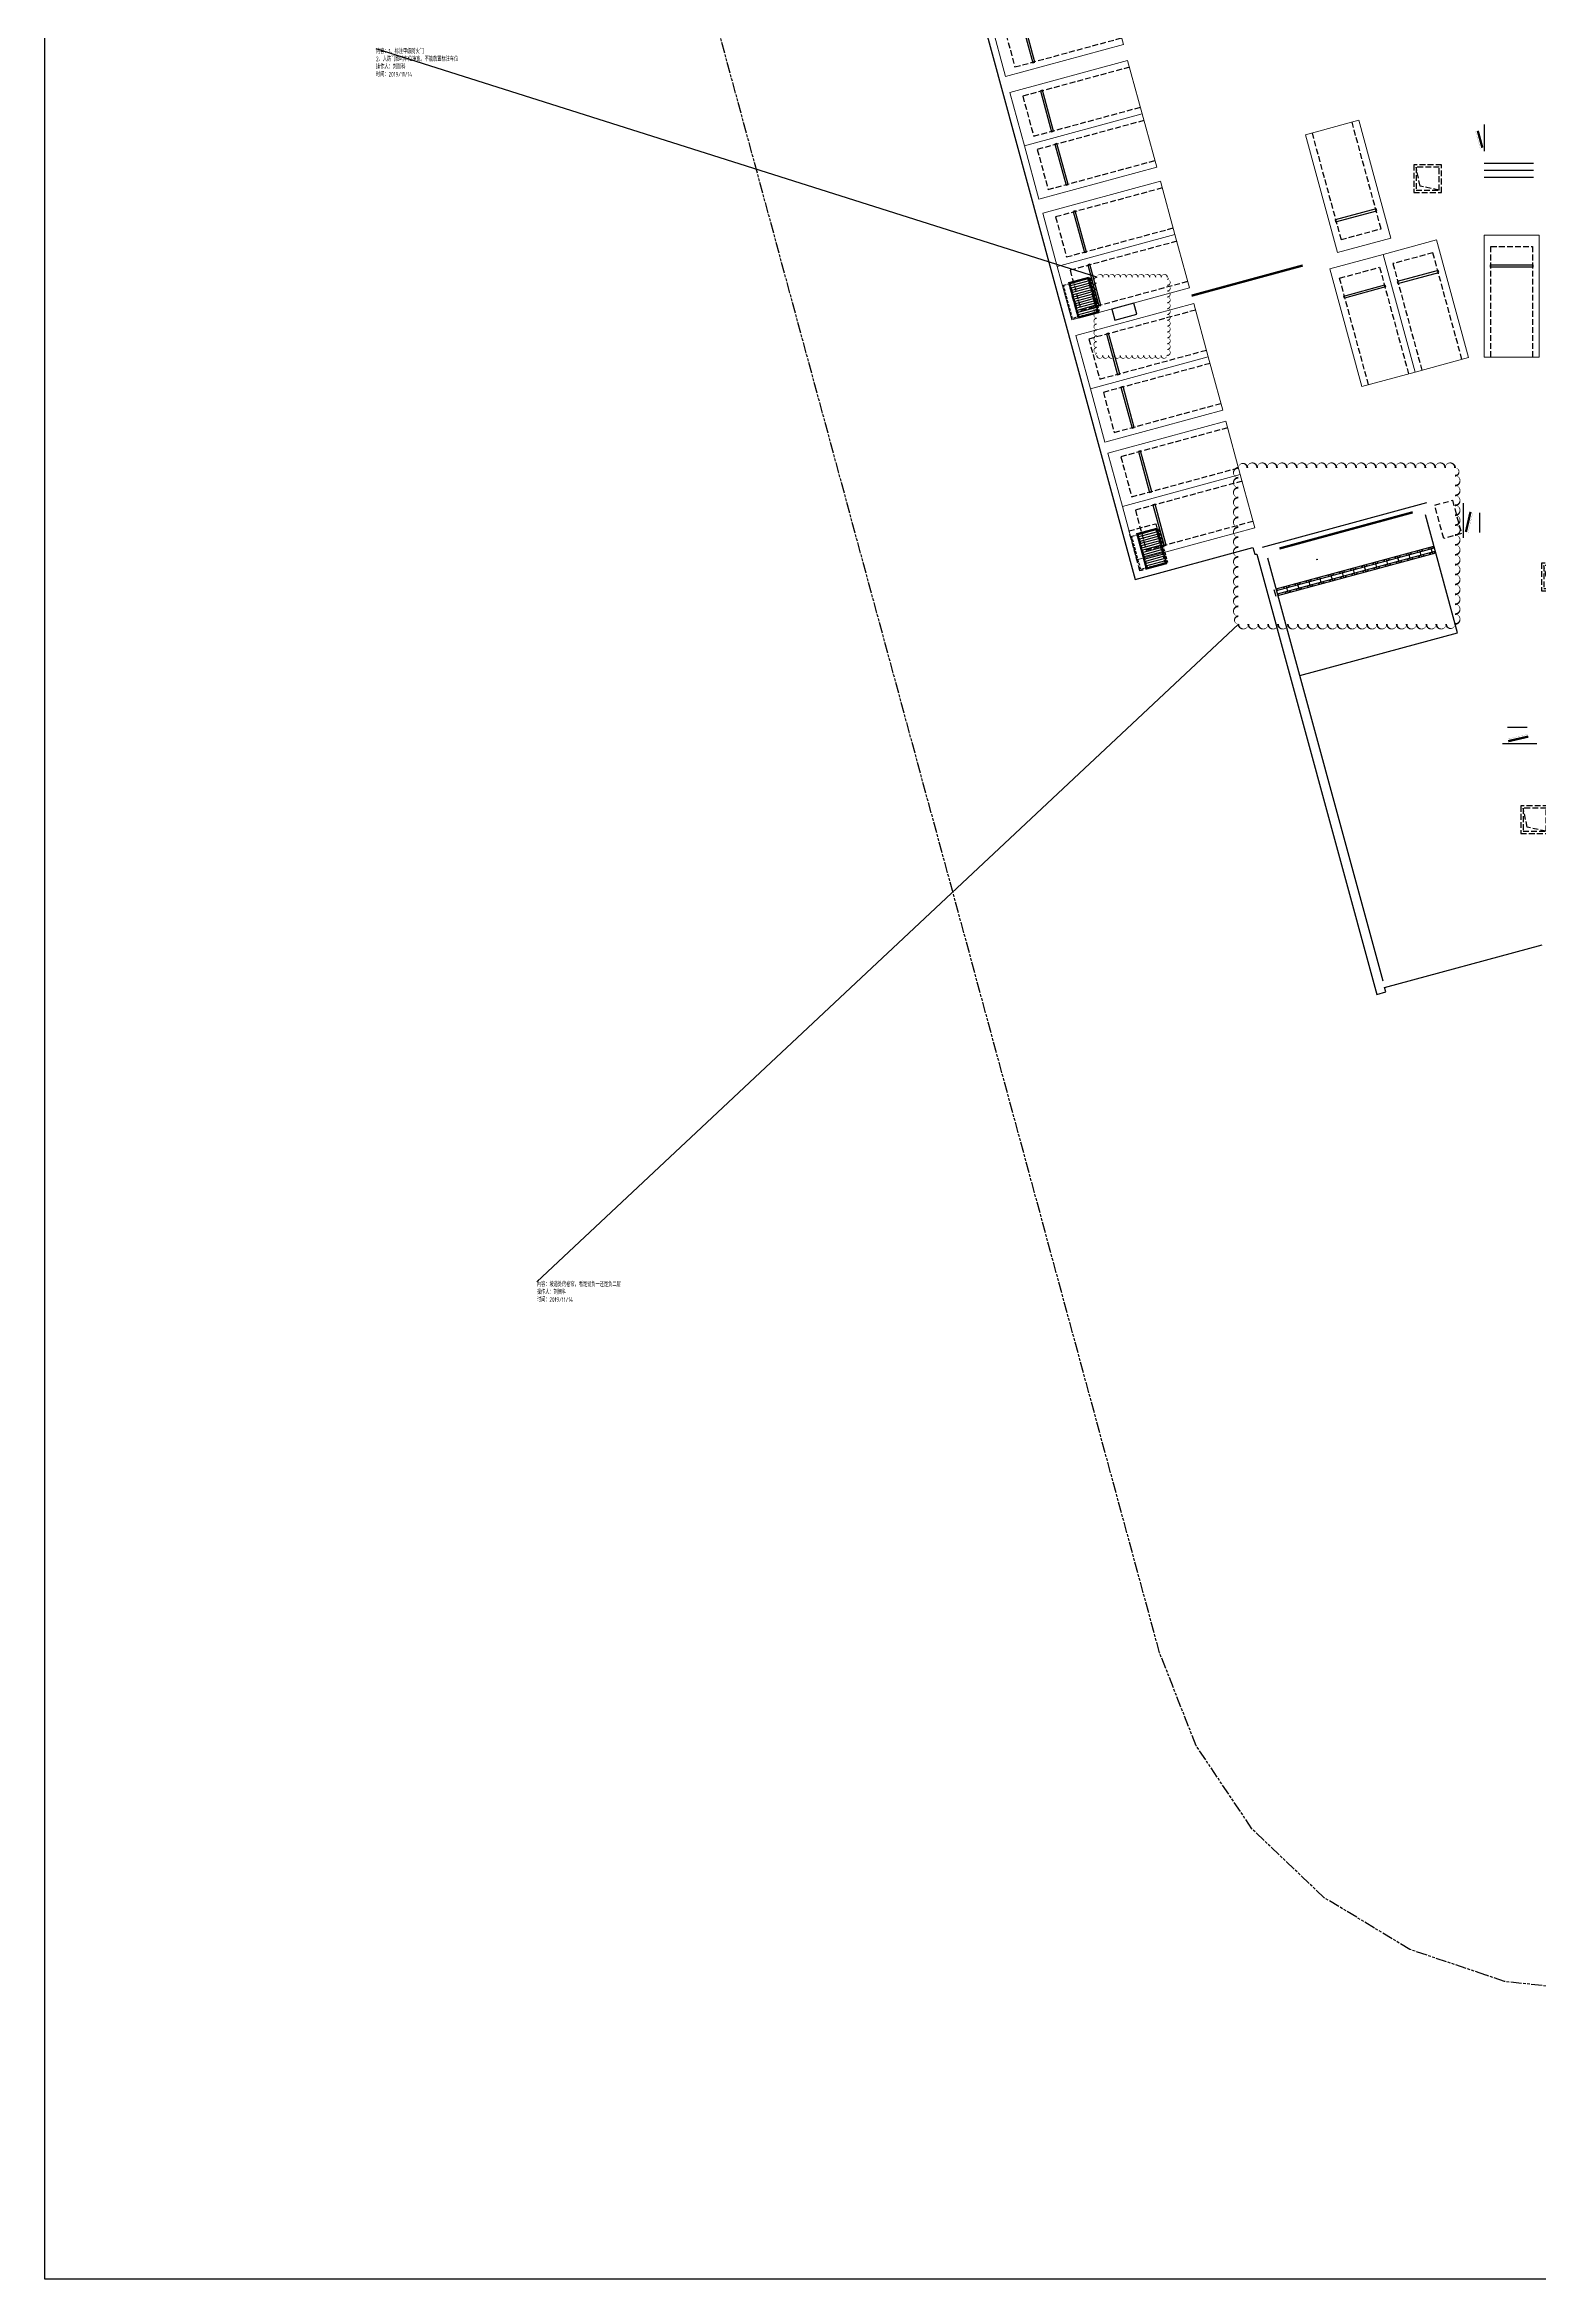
# Model space of a CAD drawing. Extents: x -675211 to 2300048, y 84675 to 2241458.
# Drawn here: x 877625 to 942524, y 1295422 to 1392495 of the extents above; entities that cross this region are included whole.
import ezdxf

# ---------------------------------------------------------------- set-up
doc = ezdxf.new("R2010")
doc.units = 0
doc.header["$LTSCALE"] = 1000
doc.header["$MEASUREMENT"] = 0
for name, pattern in [('__DASH', [0.35, 0.25, -0.1]), ('_人防虚线', [0.35, 0.25, -0.1]), ('ACAD_ISO09W100', [45, 24, -3, 6, -3, 6, -3]), ('CENTER', [2, 1.25, -0.25, 0.25, -0.25]), ('DASH', [0.35, 0.25, -0.1]), ('HIDDEN', [0.375, 0.25, -0.125])]:
    doc.linetypes.add(name, pattern=pattern)
doc.layers.get('0').update_dxf_attribs({"linetype": 'CONTINUOUS'})
for name, color, linetype in [('666', 7, 'CONTINUOUS'), ('_1人防坑', 3, '_人防虚线'), ('_1人防门', 73, 'CONTINUOUS'), ('AD-AXIS-AXIS', 1, 'CENTER'), ('AE-ABOV', 154, 'HIDDEN'), ('AE-DOOR-INSD', 61, 'CONTINUOUS'), ('AE-ELEV-4', 251, 'CONTINUOUS'), ('AE-EQPM', 70, 'CONTINUOUS'), ('AE-EQPM-CARS', 66, 'CONTINUOUS'), ('AE-FLOR', 151, 'CONTINUOUS'), ('AE-HDWR', 8, 'CONTINUOUS'), ('AE-STAR', 51, 'CONTINUOUS'), ('C-XREF-EXT', 7, 'CONTINUOUS'), ('P-LIMT', 5, 'ACAD_ISO09W100'), ('verify', 50, 'CONTINUOUS'), ('WALL', 9, 'CONTINUOUS'), ('WINDOW', 4, 'CONTINUOUS'), ('XD-SIGN', 191, 'CONTINUOUS')]:
    doc.layers.add(name, color=color, linetype=linetype)
doc.styles.add('TH-STYLE3', font='tssdeng.shx', dxfattribs={"width": 0.7, "bigfont": 'tssdchn.shx'})

# ---------------------------------------------------------------- blocks, each defined once
blk = doc.blocks.new('A$C4F090147')
at = {"layer": 'P-LIMT', "ltscale": 0.02}
blk.add_lwpolyline([(0, 141544), (9637, 141544), (156984, 141543), (321695, 141543), (321694, 0), (156984, 1), (53028, 1), (48710, 473), (47897, 749), (44597, 1865), (40880, 4113), (37737, 7111), (35315, 10715), (33727, 14757), (699, 136300), (175, 138899)], close=True, dxfattribs=at)
blk = doc.blocks.new('-2f-wall')
at = {"layer": 'AD-AXIS-AXIS'}
blk.add_line((975424, 1368427), (972724, 1368427), dxfattribs=at)
at = {"layer": 'AE-ABOV'}
blk.add_lwpolyline([(973524, 1361027), (971574, 1361027), (971574, 1360327), (973524, 1360327)], close=True, dxfattribs=at)
at = {"layer": 'AE-DOOR-INSD', "linetype": 'DASH', "const_width": 100}
for points in [[(988574, 1421427), (988574, 1426427)], [(988523, 1405727), (988524, 1410727)], [(988524, 1390027), (988525, 1395027)], [(927426, 1381592), (932251, 1382903)], [(931240, 1370608), (937030, 1372182)]]:
    blk.add_lwpolyline(points, dxfattribs=at)
at = {"layer": 'AE-EQPM'}
for p, q in [((939304, 1442602), (939304, 1442427)), ((940294, 1442602), (939304, 1442602)), ((940294, 1442427), (940294, 1442602)), ((946424, 1442752), (946424, 1441352)), ((948074, 1442752), (946424, 1442752)), ((946424, 1442752), (948074, 1441352)), ((946424, 1441352), (948074, 1442752)), ((946754, 1443102), (946754, 1442927)), ((947744, 1443102), (946754, 1443102)), ((946754, 1442927), (947744, 1442927)), ((947744, 1442927), (947744, 1443102)), ((948074, 1441352), (948074, 1442752)), ((1007024, 1442752), (1007024, 1441352)), ((1008674, 1442752), (1007024, 1442752)), ((1007024, 1442752), (1008674, 1441352)), ((1007024, 1441352), (1008674, 1442752)), ((1007314, 1443102), (1007314, 1442927)), ((1008334, 1443102), (1007314, 1443102)), ((1007314, 1442927), (1008334, 1442927)), ((1008334, 1442927), (1008334, 1443102)), ((1008674, 1441352), (1008674, 1442752)), ((938974, 1442252), (938974, 1440852)), ((940624, 1442252), (938974, 1442252)), ((938974, 1442252), (940624, 1440852)), ((938974, 1440852), (940624, 1442252)), ((939304, 1442427), (940294, 1442427)), ((940624, 1440852), (940624, 1442252)), ((999574, 1440852), (999574, 1442152)), ((999574, 1442152), (1001224, 1442152)), ((1001224, 1442152), (999574, 1440852)), ((1001224, 1440852), (999574, 1442152)), ((999914, 1442327), (999914, 1442502)), ((999914, 1442502), (1000934, 1442502)), ((1000934, 1442327), (999914, 1442327)), ((1000934, 1442502), (1000934, 1442327)), ((1001224, 1442152), (1001224, 1440852)), ((938974, 1440852), (940624, 1440852)), ((946424, 1441352), (948074, 1441352)), ((1001224, 1440852), (999574, 1440852)), ((1007024, 1441352), (1008674, 1441352)), ((958564, 1366927), (958564, 1367102)), ((958564, 1367102), (959584, 1367102)), ((959584, 1366927), (958564, 1366927)), ((959584, 1367102), (959584, 1366927)), ((970724, 1367152), (970724, 1365752)), ((972374, 1367152), (970724, 1367152)), ((970724, 1367152), (972374, 1365752)), ((970724, 1365752), (972374, 1367152)), ((971014, 1367502), (971014, 1367327)), ((972034, 1367502), (971014, 1367502)), ((971014, 1367327), (972034, 1367327)), ((972034, 1367327), (972034, 1367502)), ((972374, 1365752), (972374, 1367152)), ((958224, 1365352), (958224, 1366752)), ((958224, 1366752), (959874, 1366752)), ((959874, 1366752), (958224, 1365352)), ((959874, 1365352), (958224, 1366752)), ((959874, 1366752), (959874, 1365352)), ((959874, 1365352), (958224, 1365352)), ((970724, 1365752), (972374, 1365752))]:
    blk.add_line(p, q, dxfattribs=at)
at = {"layer": 'AE-STAR'}
for p, q in [((1010264, 1440597), (1010264, 1441562)), ((1010324, 1440597), (1010324, 1441545)), ((997924, 1440397), (997924, 1441345)), ((997984, 1440397), (997984, 1441362)), ((1010264, 1440597), (1010324, 1440597)), ((997984, 1440397), (997924, 1440397))]:
    blk.add_line(p, q, dxfattribs=at)
at = {"layer": 'XD-SIGN', "linetype": 'DASH'}
blk.add_lwpolyline([(1006624, 1436627), (1007374, 1436627), (1007374, 1435928), (1006624, 1435927)], close=True, dxfattribs=at)
blk = doc.blocks.new('普通车位')
at = {"color": 9, "linetype": 'DASH'}
for p, q in [((-800, 5100), (-800, 300)), ((1000, 300), (1000, 5100)), ((-800, 300), (1000, 300))]:
    blk.add_line(p, q, dxfattribs=at)
at = {"color": 9}
for p, q in [((1025, 1192), (-825, 1192)), ((-825, 1192), (-825, 1100)), ((-825, 1100), (1025, 1100)), ((1025, 1100), (1025, 1192))]:
    blk.add_line(p, q, dxfattribs=at)
at = {"layer": 'AE-EQPM-CARS', "linetype": 'Continuous', "lineweight": 15}
for p, q in [((-1100, -200), (-1100, 5100)), ((-1100, 5100), (1300, 5100)), ((1300, 5100), (1300, -200)), ((1300, -200), (-1100, -200))]:
    blk.add_line(p, q, dxfattribs=at)
blk = doc.blocks.new('A$C178E22E3')
at = {"layer": '_1人防门'}
for points in [[(0, -1020), (0, 0)], [(0, 0), (2300, 0)], [(1152, -1020), (1152, 0)], [(2300, 0), (2300, -1020)], [(-300, -808), (-300, -253)], [(0, -253), (-300, -253)], [(0, -808), (-300, -808)], [(0, -1020), (2300, -1020)]]:
    blk.add_lwpolyline(points, dxfattribs=at)
blk = doc.blocks.new('tyjytj')
for p, q in [((1556222, 1436176, 0), (1556222, 1435026, 0)), ((1562722, 1436176, 0), (1562722, 1435026, 0)), ((1566472, 1411627), (1566872, 1411627)), ((1566872, 1411027), (1566472, 1411027)), ((1626672, 1404527), (1626672, 1402154)), ((1556072, 1389027), (1556072, 1387877)), ((1593872, 1387921, 0), (1593872, 1389071, 0)), ((1607222, 1387927), (1607222, 1389077)), ((1565072, 1381827), (1566222, 1381827)), ((1592772, 1357477), (1593922, 1357477))]:
    blk.add_line(p, q)
blk.add_lwpolyline([(1560353, 1355807), (1559393, 1355807), (1559393, 1354347), (1560353, 1354347)], close=True)
at = {"layer": '666'}
for p, q in [((1616822, 1435028), (1616822, 1436178)), ((1626672, 1404400), (1626672, 1400189))]:
    blk.add_line(p, q, dxfattribs=at)
for points in [[(1573922, 1437627), (1574422, 1437627), (1574422, 1436827), (1573922, 1436827)], [(1605622, 1437627), (1605122, 1437627), (1605122, 1436827), (1605622, 1436827)], [(1634522, 1437627), (1635022, 1437627), (1635022, 1436827), (1634522, 1436827)], [(1543072, 1436427), (1542572, 1436427), (1542572, 1435627), (1543072, 1435627)], [(1566422, 1420127), (1566922, 1420127), (1566922, 1419127), (1566422, 1419127)], [(1604223, 1420126), (1604723, 1420126), (1604723, 1419126), (1604223, 1419126)], [(1625322, 1403327), (1625322, 1402827), (1626122, 1402827), (1626122, 1403327)], [(1588972, 1384627), (1588972, 1384127), (1589972, 1384127), (1589972, 1384627)], [(1624972, 1384727), (1624972, 1384227), (1625972, 1384227), (1625972, 1384727)], [(1539905, 1381012), (1540036, 1380530), (1541001, 1380792), (1540870, 1381274)], [(1592972, 1367127), (1592972, 1366627), (1593772, 1366627), (1593772, 1367127)]]:
    blk.add_lwpolyline(points, close=True, dxfattribs=at)
at = {"layer": '_1人防坑'}
for points in [[(1553172, 1439027), (1553172, 1440227), (1551972, 1440227), (1551972, 1439027)], [(1553072, 1439127), (1553072, 1440127), (1552072, 1440127), (1552072, 1439127)], [(1613772, 1439021), (1613772, 1440221), (1612572, 1440221), (1612572, 1439021)], [(1613672, 1439121), (1613672, 1440121), (1612672, 1440121), (1612672, 1439121)], [(1554224, 1386077), (1554224, 1387277), (1553024, 1387277), (1553024, 1386077)], [(1609672, 1387277), (1608472, 1387277), (1608472, 1386077), (1609672, 1386077)], [(1554124, 1386177), (1554124, 1387177), (1553124, 1387177), (1553124, 1386177)], [(1609572, 1387177), (1608572, 1387177), (1608572, 1386177), (1609572, 1386177)], [(1564422, 1379377), (1564422, 1380577), (1563222, 1380577), (1563222, 1379377)], [(1564322, 1379477), (1564322, 1380477), (1563322, 1380477), (1563322, 1379477)], [(1565022, 1370777), (1565022, 1371977), (1563822, 1371977), (1563822, 1370777)], [(1564922, 1370877), (1564922, 1371877), (1563922, 1371877), (1563922, 1370877)], [(1559773, 1368777), (1559773, 1369977), (1558573, 1369977), (1558573, 1368777)], [(1559673, 1368877), (1559673, 1369877), (1558673, 1369877), (1558673, 1368877)], [(1558872, 1358227), (1558872, 1359427), (1557672, 1359427), (1557672, 1358227)], [(1558772, 1358327), (1558772, 1359327), (1557772, 1359327), (1557772, 1358327)], [(1568972, 1358427), (1568972, 1359627), (1567772, 1359627), (1567772, 1358427)], [(1568872, 1358527), (1568872, 1359527), (1567872, 1359527), (1567872, 1358527)]]:
    blk.add_lwpolyline(points, close=True, dxfattribs=at)
for points in [[(1553072, 1439127), (1552248, 1439301), (1552072, 1440127)], [(1613672, 1439121), (1612848, 1439295), (1612672, 1440121)], [(1554124, 1386177), (1553300, 1386351), (1553124, 1387177)], [(1609572, 1387177), (1609398, 1386354), (1608572, 1386177)], [(1564322, 1379477), (1563498, 1379651), (1563322, 1380477)], [(1564922, 1370877), (1564098, 1371051), (1563922, 1371877)], [(1559673, 1368877), (1558849, 1369051), (1558673, 1369877)], [(1558772, 1358327), (1557948, 1358501), (1557772, 1359327)], [(1568872, 1358527), (1568048, 1358701), (1567872, 1359527)]]:
    blk.add_lwpolyline(points, dxfattribs=at)
at = {"layer": '_1人防坑', "elevation": 0}
for points in [[(1591422, 1387277), (1592622, 1387277), (1592622, 1386077), (1591422, 1386077)], [(1591522, 1387177), (1592522, 1387177), (1592522, 1386177), (1591522, 1386177)]]:
    blk.add_lwpolyline(points, close=True, dxfattribs=at)
blk.add_lwpolyline([(1591522, 1387177), (1591696, 1386353), (1592522, 1386177)], dxfattribs=at)
at = {"layer": 'AE-ABOV'}
blk.add_lwpolyline([(1554702, 1372702), (1555095, 1371254), (1554323, 1371045), (1553930, 1372492)], close=True, dxfattribs=at)
at = {"layer": 'WALL'}
for p, q in [((1555173, 1372577), (1555173, 1371077)), ((1555873, 1372152), (1555873, 1371302)), ((1558372, 1362127, 0), (1556872, 1362127, 0)), ((1557947, 1362827, 0), (1557097, 1362827, 0)), ((1559972, 1360477, 0), (1559532, 1360477, 0)), ((1559972, 1360277, 0), (1559532, 1360277, 0)), ((1560172, 1359977, 0), (1559232, 1359977, 0))]:
    blk.add_line(p, q, dxfattribs=at)
at = {"layer": 'WINDOW', "linetype": 'DASH', "elevation": 0}
for points, const_width in [([(1555854, 1435875), (1556055, 1435142)], 5), ([(1555951, 1435901), (1556151, 1435168)], 100), ([(1562993, 1435901), (1562793, 1435168)], 100), ([(1563090, 1435875), (1562889, 1435142)], 5), ([(1616454, 1435877), (1616655, 1435144)], 5), ([(1616551, 1435903), (1616751, 1435170)], 100), ([(1593504, 1388222), (1593705, 1388955)], 5), ([(1593601, 1388196), (1593801, 1388929)], 100), ([(1557994, 1362440), (1557122, 1362239)], 100), ([(1557968, 1362536), (1557095, 1362335)], 5), ([(1559485, 1360140), (1559993, 1360026)], 100), ([(1559511, 1360236), (1560019, 1360123)], 5), ([(1593647, 1357206), (1592914, 1357407)], 100), ([(1593621, 1357110), (1592888, 1357310)], 5)]:
    blk.add_lwpolyline(points, dxfattribs=dict(at, const_width=const_width))
at = {"layer": 'WINDOW', "linetype": 'DASH'}
for points, const_width in [([(1555704, 1388726), (1555905, 1387993)], 5), ([(1555801, 1388753), (1556001, 1388020)], 100), ([(1607493, 1388202), (1607293, 1388935)], 100), ([(1607590, 1388228), (1607389, 1388961)], 5), ([(1565347, 1381556), (1566080, 1381757)], 100), ([(1565373, 1381460), (1566106, 1381660)], 5), ([(1555485, 1372199), (1555285, 1371327)], 100), ([(1555582, 1372173), (1555381, 1371301)], 5)]:
    blk.add_lwpolyline(points, dxfattribs=dict(at, const_width=const_width))
at = {"xscale": -1}
blk.add_blockref('A$C178E22E3', (1565166, 1367710), dxfattribs=at)
blk = doc.blocks.new('地库集水井151212')
at = {"layer": 'AE-HDWR'}
h = blk.add_hatch(dxfattribs=at)
h.set_pattern_fill('饰面砖', color=256, scale=50, angle=-90)
h.set_pattern_definition([(9e-15, (229281.88, 2262261.46), (-2e-14, 100), [])])
h.paths.add_polyline_path([(993024, 1207338), (993024, 1205738), (992124, 1205738), (992124, 1207338)])
at = {"layer": 'AE-FLOR', "linetype": '__DASH', "ltscale": 0.5}
for p, q in [((992174, 1207288), (992174, 1205788)), ((992974, 1207288), (992974, 1205788))]:
    blk.add_line(p, q, dxfattribs=at)
at = {"layer": 'AE-FLOR', "linetype": '__DASH'}
blk.add_line((993024, 1207288), (993024, 1205788), dxfattribs=at)
at = {"layer": 'AE-FLOR', "linetype": '__DASH', "ltscale": 0.5}
blk.add_lwpolyline([(992074, 1207288), (993274, 1207288), (993274, 1205788), (992074, 1205788)], close=True, dxfattribs=at)
at = {"layer": 'AE-FLOR', "ltscale": 0.5}
for points in [[(993024, 1207338), (993024, 1205738), (992124, 1205738), (992124, 1207338)], [(993004, 1207318), (993004, 1205758), (992144, 1205758), (992144, 1207318)]]:
    blk.add_lwpolyline(points, close=True, dxfattribs=at)

msp = doc.modelspace()

# ---------------------------------------------------------------- linework, layer by layer
msp.add_lwpolyline([(910418, 1422825), (924972, 1369268), (930088, 1370658), (930167, 1370368), (930262, 1370368), (935468, 1351239), (935854, 1351344), (935802, 1351537), (942652, 1353399)])
at = {"layer": 'AE-DOOR-INSD'}
for p, q in [((942274, 1387327), (940124, 1387327)), ((942274, 1387027), (940124, 1387027)), ((942274, 1386727), (940124, 1386727))]:
    msp.add_line(p, q, dxfattribs=at)
at = {"layer": 'AE-ELEV-4'}
for p, q in [((931097, 1368852), (937947, 1370713)), ((931116, 1368780), (937967, 1370641)), ((931156, 1368635), (938006, 1370496)), ((931175, 1368563), (938026, 1370424)), ((934426, 1369757), (934505, 1369467)), ((934909, 1369888), (934987, 1369598)), ((935391, 1370019), (935470, 1369729)), ((935874, 1370150), (935952, 1369860)), ((936356, 1370281), (936435, 1369991)), ((936839, 1370412), (936917, 1370122)), ((937321, 1370543), (937400, 1370253)), ((937804, 1370674), (937882, 1370385)), ((931000, 1368826), (931079, 1368537)), ((931531, 1368970), (931610, 1368681)), ((932014, 1369101), (932092, 1368812)), ((932496, 1369232), (932575, 1368943)), ((932979, 1369364), (933057, 1369074)), ((933461, 1369495), (933540, 1369205)), ((933944, 1369626), (934022, 1369336))]:
    msp.add_line(p, q, dxfattribs=at)
for centre in [(932873, 1370134), (934532, 1369749), (934822, 1369828), (935015, 1369880), (935304, 1369959), (935364, 1369738), (935497, 1370011), (935557, 1369790), (935787, 1370090), (935847, 1369869), (935980, 1370142), (936040, 1369921), (936269, 1370221), (936329, 1370000), (936462, 1370273), (936522, 1370052), (936752, 1370352), (936812, 1370131), (936945, 1370404), (937005, 1370183), (937234, 1370483), (937294, 1370262), (937427, 1370535), (937487, 1370314), (937717, 1370614), (937777, 1370393), (937910, 1370666), (937970, 1370445), (931123, 1368828), (931444, 1368910), (931637, 1368963), (931697, 1368742), (931926, 1369041), (931987, 1368820), (932120, 1369094), (932180, 1368873), (932409, 1369172), (932469, 1368951), (932602, 1369225), (932662, 1369004), (932892, 1369303), (932952, 1369082), (933145, 1369135), (933374, 1369435), (933434, 1369213), (933567, 1369487), (933627, 1369266), (933857, 1369566), (933917, 1369344), (934050, 1369618), (934110, 1369397), (934339, 1369697), (934399, 1369476), (934592, 1369528), (934882, 1369607), (935075, 1369659), (931183, 1368607), (931504, 1368689)]:
    msp.add_circle(centre, 10, dxfattribs=at)
at = {"layer": 'AE-FLOR'}
for p, q in [((938970, 1366950), (937578, 1372071)), ((930728, 1370210), (935723, 1351827)), ((931176, 1368563), (938026, 1370424)), ((932119, 1365089), (938970, 1366950))]:
    msp.add_line(p, q, dxfattribs=at)
at = {"layer": 'C-XREF-EXT'}
msp.add_line((930499, 1370666), (937640, 1372606), dxfattribs=at)
msp.add_lwpolyline([(877625, 1467622), (1095425, 1467622), (1095425, 1295422), (877625, 1295422)], close=True, dxfattribs=at)
at = {"layer": 'C-XREF-EXT', "linetype": 'DASH', "elevation": 0}
msp.add_lwpolyline([(924711, 1371373), (925869, 1371687), (926341, 1369950), (925183, 1369636)], close=True, dxfattribs=at)
at = {"layer": 'verify'}
for p, q in [((923310, 1382390), (892011, 1392311)), ((929459, 1367327), (898995, 1338746))]:
    msp.add_line(p, q, dxfattribs=at)
for points in [[(923310, 1382390, 55.1, 1, 1), (923310, 1382136, 55.1, 1, 1), (923310, 1381882, 55.1, 1, 1), (923310, 1381629, 55.1, 1, 1), (923310, 1381375, 55.1, 1, 1), (923310, 1381121, 55.1, 1, 1), (923310, 1380867, 55.1, 1, 1), (923310, 1380613, 55.1, 1, 1), (923310, 1380360, 55.1, 1, 1), (923310, 1380106, 55.1, 1, 1), (923310, 1379852, 55.1, 1, 1), (923310, 1379598, 55.1, 1, 1), (923310, 1379344, 55.1, 1, 1), (923310, 1379091, 55.1, 1, 1), (923310, 1378998, 55.1, 1, 1), (923564, 1378998, 55.1, 1, 1), (923818, 1378998, 55.1, 1, 1), (924071, 1378998, 55.1, 1, 1), (924325, 1378998, 55.1, 1, 1), (924579, 1378998, 55.1, 1, 1), (924833, 1378998, 55.1, 1, 1), (925087, 1378998, 55.1, 1, 1), (925340, 1378998, 55.1, 1, 1), (925594, 1378998, 55.1, 1, 1), (925848, 1378998, 55.1, 1, 1), (926102, 1378998, 55.1, 1, 1), (926356, 1378998, 55.1, 1, 1), (926371, 1378998, 55.1, 1, 1), (926371, 1379252, 55.1, 1, 1), (926371, 1379506, 55.1, 1, 1), (926371, 1379760, 55.1, 1, 1), (926371, 1380014, 55.1, 1, 1), (926371, 1380267, 55.1, 1, 1), (926371, 1380521, 55.1, 1, 1), (926371, 1380775, 55.1, 1, 1), (926371, 1381029, 55.1, 1, 1), (926371, 1381283, 55.1, 1, 1), (926371, 1381536, 55.1, 1, 1), (926371, 1381790, 55.1, 1, 1), (926371, 1382044, 55.1, 1, 1), (926371, 1382298, 55.1, 1, 1), (926371, 1382390, 55.1, 1, 1), (926117, 1382390, 55.1, 1, 1), (925863, 1382390, 55.1, 1, 1), (925609, 1382390, 55.1, 1, 1), (925355, 1382390, 55.1, 1, 1), (925102, 1382390, 55.1, 1, 1), (924848, 1382390, 55.1, 1, 1), (924594, 1382390, 55.1, 1, 1), (924340, 1382390, 55.1, 1, 1), (924086, 1382390, 55.1, 1, 1), (923833, 1382390, 55.1, 1, 1), (923579, 1382390, 55.1, 1, 1), (923325, 1382390, 55.1, 1, 1)], [(929459, 1374113, 80, 1, 1), (929459, 1373684, 80, 1, 1), (929459, 1373254, 80, 1, 1), (929459, 1372824, 80, 1, 1), (929459, 1372395, 80, 1, 1), (929459, 1371965, 80, 1, 1), (929459, 1371535, 80, 1, 1), (929459, 1371106, 80, 1, 1), (929459, 1370676, 80, 1, 1), (929459, 1370246, 80, 1, 1), (929459, 1369817, 80, 1, 1), (929459, 1369387, 80, 1, 1), (929459, 1368957, 80, 1, 1), (929459, 1368528, 80, 1, 1), (929459, 1368098, 80, 1, 1), (929459, 1367668, 80, 1, 1), (929459, 1367327, 80, 1, 1), (929888, 1367327, 80, 1, 1), (930318, 1367327, 80, 1, 1), (930748, 1367327, 80, 1, 1), (931177, 1367327, 80, 1, 1), (931607, 1367327, 80, 1, 1), (932037, 1367327, 80, 1, 1), (932466, 1367327, 80, 1, 1), (932896, 1367327, 80, 1, 1), (933325, 1367327, 80, 1, 1), (933755, 1367327, 80, 1, 1), (934185, 1367327, 80, 1, 1), (934614, 1367327, 80, 1, 1), (935044, 1367327, 80, 1, 1), (935474, 1367327, 80, 1, 1), (935903, 1367327, 80, 1, 1), (936333, 1367327, 80, 1, 1), (936763, 1367327, 80, 1, 1), (937192, 1367327, 80, 1, 1), (937622, 1367327, 80, 1, 1), (938052, 1367327, 80, 1, 1), (938481, 1367327, 80, 1, 1), (938867, 1367327, 80, 1, 1), (938867, 1367757, 80, 1, 1), (938867, 1368187, 80, 1, 1), (938867, 1368616, 80, 1, 1), (938867, 1369046, 80, 1, 1), (938867, 1369476, 80, 1, 1), (938867, 1369905, 80, 1, 1), (938867, 1370335, 80, 1, 1), (938867, 1370765, 80, 1, 1), (938867, 1371194, 80, 1, 1), (938867, 1371624, 80, 1, 1), (938867, 1372053, 80, 1, 1), (938867, 1372483, 80, 1, 1), (938867, 1372913, 80, 1, 1), (938867, 1373342, 80, 1, 1), (938867, 1373772, 80, 1, 1), (938867, 1374113, 80, 1, 1), (938438, 1374113, 80, 1, 1), (938008, 1374113, 80, 1, 1), (937578, 1374113, 80, 1, 1), (937149, 1374113, 80, 1, 1), (936719, 1374113, 80, 1, 1), (936290, 1374113, 80, 1, 1), (935860, 1374113, 80, 1, 1), (935430, 1374113, 80, 1, 1), (935001, 1374113, 80, 1, 1), (934571, 1374113, 80, 1, 1), (934141, 1374113, 80, 1, 1), (933712, 1374113, 80, 1, 1), (933282, 1374113, 80, 1, 1), (932852, 1374113, 80, 1, 1), (932423, 1374113, 80, 1, 1), (931993, 1374113, 80, 1, 1), (931563, 1374113, 80, 1, 1), (931134, 1374113, 80, 1, 1), (930704, 1374113, 80, 1, 1), (930274, 1374113, 80, 1, 1), (929845, 1374113, 80, 1, 1)]]:
    msp.add_lwpolyline(points, format="xyseb", close=True, dxfattribs=at)

# ---------------------------------------------------------------- block references
for name, p in [('-2f-wall', (0, 0)), ('tyjytj', (-615948, 0))]:
    msp.add_blockref(name, p)
at = {"layer": 'AE-EQPM-CARS', "linetype": 'Continuous', "lineweight": 15, "extrusion": (8.76257e-08, -3.22457e-07, -1), "xscale": -1.000000000000002, "zscale": -1.000000000000002, "rotation": 74.79734462261018}
for p in [(-919201, 1392414, 0), (-920017, 1389408, 0), (-920647, 1387092, 0), (-921443, 1384163, 0), (-922072, 1381847, 0), (-922885, 1378855, 0), (-923515, 1376539, 0), (-924275, 1373741, 0), (-924904, 1371425, 0)]:
    msp.add_blockref('普通车位', p, dxfattribs=at)
at = {"layer": 'AE-EQPM-CARS', "linetype": 'Continuous', "lineweight": 15, "extrusion": (3.22457e-07, 8.76248e-08, -1), "xscale": -1, "zscale": -1, "rotation": 344.7975056824372}
msp.add_blockref('普通车位', (-934765, 1383949, 0), dxfattribs=at)
at = {"layer": 'AE-EQPM-CARS', "linetype": 'Continuous', "lineweight": 15, "extrusion": (3.22457e-07, 8.76248e-08, -1), "zscale": -1, "rotation": 164.7975056439408}
msp.add_blockref('普通车位', (-934545, 1382853, 0), dxfattribs=at)
at = {"layer": 'AE-EQPM-CARS', "linetype": 'Continuous', "lineweight": 15, "extrusion": (-3.22457e-07, -8.76248e-08, -1), "xscale": -1.000000000000001, "zscale": -1.000000000000001, "rotation": 164.7975056439408}
msp.add_blockref('普通车位', (-937054, 1383535, 0), dxfattribs=at)
at = {"layer": 'AE-EQPM-CARS', "linetype": 'Continuous', "lineweight": 15, "extrusion": (3.34151e-07, 2.5814e-20, -1), "zscale": -1, "rotation": 180}
msp.add_blockref('普通车位', (-941224, 1384027, 0), dxfattribs=at)
at = {"layer": 'C-XREF-EXT'}
msp.add_blockref('A$C4F090147', (892309, 1307885), dxfattribs=at)
at = {"layer": 'C-XREF-EXT', "rotation": 195.202654665774}
for p in [(1564177, 2806109), (1567140, 2795205)]:
    msp.add_blockref('地库集水井151212', p, dxfattribs=at)

# ---------------------------------------------------------------- texts
at = {"layer": 'verify', "char_height": 200, "width": 5000, "attachment_point": 1, "style": 'TH-STYLE3'}
for s, insert in [('内容：1、标注甲级防火门^M^J2、人防门影响车位净宽，不能放置标注车位^M^J操作人：刘智科^M^J时间：2019/11/14', (892011, 1392311)), ('内容：坡道处的卷帘，看是设负一还是负二层^M^J操作人：刘智科^M^J时间：2019/11/14', (898995, 1338746))]:
    msp.add_mtext(s, dxfattribs=dict(at, insert=insert))

doc.saveas('drawing.dxf')
